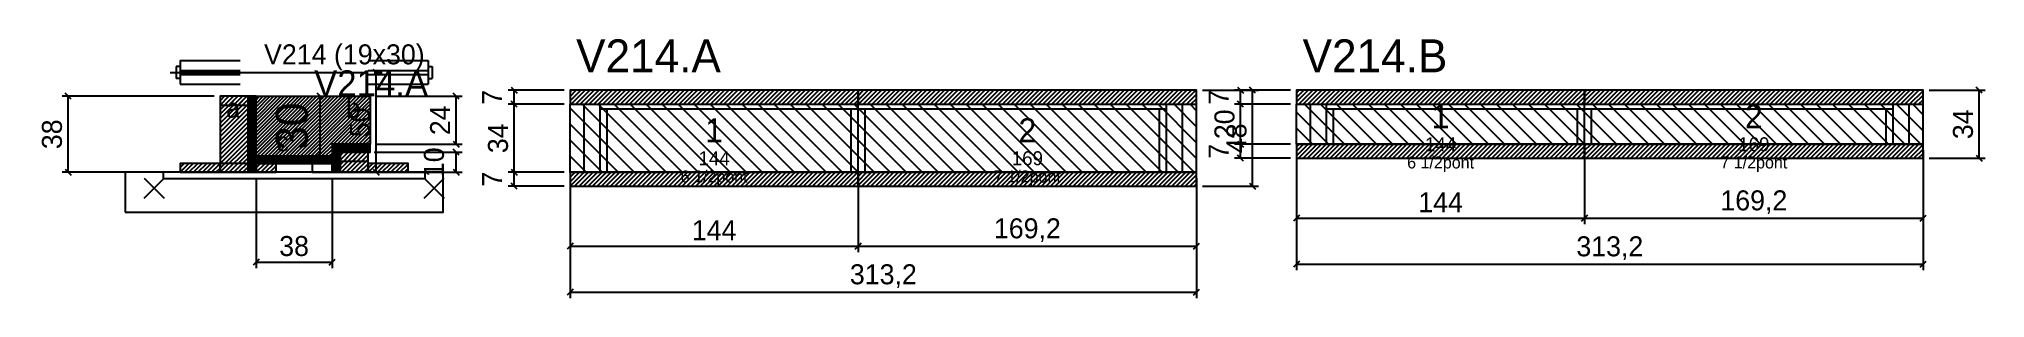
# Model space of a CAD drawing. Extents: x -69 to 904, y -97 to 33.
import ezdxf
from ezdxf.enums import TextEntityAlignment as Align

# ---------------------------------------------------------------- set-up
doc = ezdxf.new("R2010")
doc.units = 0
for name, color, linetype in [('5', 5, 'Continuous'), ('barrote', 126, 'Continuous'), ('CONCRETO', 251, 'Continuous'), ('COTA', 241, 'Continuous'), ('Cota Seção (2x)', 241, 'Continuous'), ('detalhes', 7, 'Continuous'), ('Hachura', 251, 'Continuous'), ('Madeira', 126, 'Continuous'), ('NOMENCLATURA', 7, 'Continuous'), ('Painéis', 200, 'Continuous'), ('presilha', 224, 'Continuous'), ('Reaproveitamento', 30, 'Continuous'), ('SARR_2.2x7', 40, 'Continuous'), ('SARR_3.5x7', 81, 'Continuous'), ('SCO-___-LAJ', 224, 'Continuous'), ('TENSOR', 224, 'Continuous'), ('texto', 7, 'Continuous'), ('Texto Seção', 7, 'Continuous')]:
    doc.layers.add(name, color=color, linetype=linetype)
doc.dimstyles.new('PAINEL', dxfattribs={"dimtxt": 10, "dimasz": 3, "dimexe": 3, "dimexo": 3, "dimgap": 3, "dimtad": 1, "dimblk": 'OBLIQUE', "dimblk1": 'OBLIQUE', "dimcen": 2.5, "dimclrd": 4, "dimclre": 4, "dimclrt": 240, "dimazin": 3, "dimtfac": 1, "dimtmove": 0, "dimatfit": 3})
doc.dimstyles.new('SECAO2X', dxfattribs={"dimtxt": 16, "dimasz": 3, "dimexe": 3, "dimexo": 3, "dimgap": 3, "dimtad": 1, "dimblk": 'OBLIQUE', "dimblk1": 'OBLIQUE', "dimcen": 2.5, "dimclrd": 4, "dimclre": 4, "dimclrt": 240, "dimazin": 3, "dimtfac": 1, "dimtmove": 0, "dimatfit": 3})

# ---------------------------------------------------------------- blocks, each defined once
blk = doc.blocks.new('_OBLIQUE')
at = {"color": 0, "linetype": 'BYBLOCK'}
blk.add_line((-0.5, -0.5), (0.5, 0.5), dxfattribs=at)

msp = doc.modelspace()

# ---------------------------------------------------------------- hatches: boundary and pattern name
at = {"layer": 'COTA'}
h = msp.add_hatch(dxfattribs=at)
h.set_pattern_fill('ANSI31', scale=0.4)
h.paths.add_polyline_path([(40, -26), (40, 4), (97, 4), (97, -20), (78, -20), (78, -26)])
h = msp.add_hatch(dxfattribs=at)
h.set_pattern_fill('ANSI31', scale=0.5)
h.paths.add_polyline_path([(197, 0), (341, 0), (341, 7), (197, 7)])
h = msp.add_hatch(dxfattribs=at)
h.set_pattern_fill('ANSI31', scale=0.5)
h.paths.add_polyline_path([(341, 0), (510.2, 0), (510.2, 7), (341, 7)])
h = msp.add_hatch(dxfattribs=at)
h.set_pattern_fill('ANSI31', scale=0.5)
h.paths.add_polyline_path([(560.2, 0), (704.2, 0), (704.2, 7), (560.2, 7)])
h = msp.add_hatch(dxfattribs=at)
h.set_pattern_fill('ANSI31', scale=0.5)
h.paths.add_polyline_path([(704.2, 0), (873.4, 0), (873.4, 7), (704.2, 7)])
h = msp.add_hatch(dxfattribs=at)
h.set_pattern_fill('ANSI31', scale=0.5)
h.paths.add_polyline_path([(560.2, -27), (704.2, -27), (704.2, -20), (560.2, -20)])
h = msp.add_hatch(dxfattribs=at)
h.set_pattern_fill('ANSI31', scale=0.5)
h.paths.add_polyline_path([(704.2, -27), (873.4, -27), (873.4, -20), (704.2, -20)])
h = msp.add_hatch(dxfattribs=at)
h.set_pattern_fill('ANSI31', scale=0.5)
h.paths.add_polyline_path([(197, -41), (341, -41), (341, -34), (197, -34)])
h = msp.add_hatch(dxfattribs=at)
h.set_pattern_fill('ANSI31', scale=0.5)
h.paths.add_polyline_path([(341, -41), (510.2, -41), (510.2, -34), (341, -34)])
at = {"layer": 'Hachura'}
h = msp.add_hatch(dxfattribs=at)
h.set_pattern_fill('ANSI31', scale=0.5)
h.paths.add_polyline_path([(22, -34), (36, -34), (36, 4), (22, 4)])
h = msp.add_hatch(dxfattribs=at)
h.set_pattern_fill('ANSI31', scale=0.5)
h.paths.add_polyline_path([(22, -0.4), (36, -0.4), (36, 4), (22, 4)])
h = msp.add_hatch(dxfattribs=at)
h.set_pattern_fill('SOLID')
h.paths.add_polyline_path([(36, -34), (40, -34), (40, 4), (36, 4)])
h = msp.add_hatch(dxfattribs=at)
h.set_pattern_fill('SOLID')
h.paths.add_polyline_path([(40, -29.6), (78, -29.6), (78, -26), (40, -26)])
h = msp.add_hatch(dxfattribs=at)
h.set_pattern_fill('SOLID')
h.paths.add_polyline_path([(78, -24), (97, -24), (97, -20), (78, -20)])
h = msp.add_hatch(dxfattribs=at)
h.set_pattern_fill('SOLID')
h.paths.add_polyline_path([(78, -34), (82, -34), (82, -24), (78, -24)])
h = msp.add_hatch(dxfattribs=at)
h.set_pattern_fill('ANSI31', scale=0.5)
h.paths.add_polyline_path([(82, -34), (96, -34), (96, -24), (82, -24)])
h = msp.add_hatch(dxfattribs=at)
h.set_pattern_fill('ANSI31', scale=0.5)
h.paths.add_polyline_path([(82, -28.4), (96, -28.4), (96, -24), (82, -24)])
h = msp.add_hatch(dxfattribs=at)
h.set_pattern_fill('ANSI31', scale=0.5)
h.paths.add_polyline_path([(2, -34), (22, -34), (22, -29.6), (2, -29.6)])
h = msp.add_hatch(dxfattribs=at)
h.set_pattern_fill('ANSI31', scale=0.5)
h.paths.add_polyline_path([(40, -34), (50, -34), (50, -29.6), (40, -29.6)])
h = msp.add_hatch(dxfattribs=at)
h.set_pattern_fill('ANSI31', scale=0.5)
h.paths.add_polyline_path([(96, -34), (116, -34), (116, -29.6), (96, -29.6)])

# ---------------------------------------------------------------- linework, layer by layer
for p, q in [((2, 22), (32, 22)), ((2, 22), (2, 10)), ((96, 22), (126, 22)), ((126, 22), (126, 10)), ((0, 19), (0, 13)), ((2, 19), (0, 19)), ((2, 13), (0, 13)), ((2, 17), (32, 17)), ((2, 15), (32, 15)), ((2, 10), (32, 10)), ((96, 17), (126, 17)), ((96, 15), (126, 15)), ((96, 10), (126, 10)), ((126, 19), (128, 19)), ((126, 13), (128, 13)), ((128, 19), (128, 13))]:
    msp.add_line(p, q)
at = {"layer": 'barrote'}
msp.add_lwpolyline([(-25.5, -54), (133.5, -54), (133.5, -34), (-25.5, -34)], close=True, dxfattribs=at)
at = {"layer": 'CONCRETO'}
msp.add_lwpolyline([(40, -26), (40, 4), (97, 4), (97, -20), (78, -20), (78, -26)], close=True, dxfattribs=at)
at = {"layer": 'Madeira'}
for points in [[(22, -34), (36, -34), (36, 4), (22, 4)], [(22, -0.4), (36, -0.4), (36, 4), (22, 4)], [(82, -34), (96, -34), (96, -24), (82, -24)], [(82, -28.4), (96, -28.4), (96, -24), (82, -24)], [(2, -34), (22, -34), (22, -29.6), (2, -29.6)], [(22, -34), (36, -34), (36, -29.6), (22, -29.6)], [(40, -34), (50, -34), (50, -29.6), (40, -29.6)], [(68, -34), (78, -34), (78, -29.6), (68, -29.6)], [(96, -34), (116, -34), (116, -29.6), (96, -29.6)]]:
    msp.add_lwpolyline(points, close=True, dxfattribs=at)
at = {"layer": 'Painéis'}
for p, q in [((197, 0), (341, 0)), ((197, -34), (197, 0)), ((341, -34), (341, 0)), ((341, -34), (341, 0)), ((341, 0), (510.2, 0)), ((341, -34), (341, 0)), ((510.2, -34), (510.2, 0)), ((560.2, 0), (704.2, 0)), ((560.2, -20), (560.2, 0)), ((704.2, -20), (704.2, 0)), ((704.2, -20), (704.2, 0)), ((704.2, 0), (873.4, 0)), ((704.2, -20), (704.2, 0)), ((873.4, -20), (873.4, 0)), ((560.2, -20), (704.2, -20)), ((704.2, -20), (873.4, -20)), ((197, -34), (341, -34)), ((341, -34), (510.2, -34))]:
    msp.add_line(p, q, dxfattribs=at)
for points in [[(36, -34), (40, -34), (40, 4), (36, 4)], [(40, -29.6), (78, -29.6), (78, -26), (40, -26)], [(78, -24), (97, -24), (97, -20), (78, -20)], [(78, -34), (82, -34), (82, -24), (78, -24)]]:
    msp.add_lwpolyline(points, close=True, dxfattribs=at)
at = {"layer": 'presilha'}
for p, q in [((-16, -47), (-6, -37)), ((-16, -37), (-6, -47)), ((124, -47), (134, -37)), ((124, -37), (134, -47))]:
    msp.add_line(p, q, dxfattribs=at)
at = {"layer": 'Reaproveitamento', "color": 30}
for p, q in [((237, -34), (203, 0)), ((245, -34), (211, 0)), ((253, -34), (219, 0)), ((261, -34), (227, 0)), ((269, -34), (235, 0)), ((277, -34), (243, 0)), ((285, -34), (251, 0)), ((293, -34), (259, 0)), ((301, -34), (267, 0)), ((309, -34), (275, 0)), ((317, -34), (283, 0)), ((325, -34), (291, 0)), ((333, -34), (299, 0)), ((341, -34), (307, 0)), ((341, -26), (315, 0)), ((341, -18), (323, 0)), ((341, -10), (331, 0)), ((341, -2), (339, 0)), ((381, -34), (347, 0)), ((389, -34), (355, 0)), ((397, -34), (363, 0)), ((405, -34), (371, 0)), ((413, -34), (379, 0)), ((421, -34), (387, 0)), ((429, -34), (395, 0)), ((437, -34), (403, 0)), ((445, -34), (411, 0)), ((453, -34), (419, 0)), ((461, -34), (427, 0)), ((469, -34), (435, 0)), ((477, -34), (443, 0)), ((485, -34), (451, 0)), ((493, -34), (459, 0)), ((501, -34), (467, 0)), ((509, -34), (475, 0)), ((510.2, -27.2), (483, 0)), ((510.2, -19.2), (491, 0)), ((510.2, -11.2), (499, 0)), ((510.2, -3.2), (507, 0)), ((584.2, -20), (564.2, 0)), ((592.2, -20), (572.2, 0)), ((600.2, -20), (580.2, 0)), ((608.2, -20), (588.2, 0)), ((616.2, -20), (596.2, 0)), ((624.2, -20), (604.2, 0)), ((632.2, -20), (612.2, 0)), ((640.2, -20), (620.2, 0)), ((648.2, -20), (628.2, 0)), ((656.2, -20), (636.2, 0)), ((664.2, -20), (644.2, 0)), ((672.2, -20), (652.2, 0)), ((680.2, -20), (660.2, 0)), ((688.2, -20), (668.2, 0)), ((696.2, -20), (676.2, 0)), ((704.2, -20), (684.2, 0)), ((704.2, -12), (692.2, 0)), ((704.2, -4), (700.2, 0)), ((728.2, -20), (708.2, 0)), ((736.2, -20), (716.2, 0)), ((744.2, -20), (724.2, 0)), ((752.2, -20), (732.2, 0)), ((760.2, -20), (740.2, 0)), ((768.2, -20), (748.2, 0)), ((776.2, -20), (756.2, 0)), ((784.2, -20), (764.2, 0)), ((792.2, -20), (772.2, 0)), ((800.2, -20), (780.2, 0)), ((808.2, -20), (788.2, 0)), ((816.2, -20), (796.2, 0)), ((824.2, -20), (804.2, 0)), ((832.2, -20), (812.2, 0)), ((840.2, -20), (820.2, 0)), ((848.2, -20), (828.2, 0)), ((856.2, -20), (836.2, 0)), ((864.2, -20), (844.2, 0)), ((872.2, -20), (852.2, 0)), ((873.4, -13.2), (860.2, 0)), ((873.4, -5.2), (868.2, 0)), ((229, -34), (197, -2)), ((373, -34), (341, -2)), ((576.2, -20), (560.2, -4)), ((720.2, -20), (704.2, -4)), ((221, -34), (197, -10)), ((213, -34), (197, -18)), ((365, -34), (341, -10)), ((357, -34), (341, -18)), ((568.2, -20), (560.2, -12)), ((712.2, -20), (704.2, -12)), ((205, -34), (197, -26)), ((349, -34), (341, -26)), ((560.2, -20), (560.2, -20)), ((704.2, -20), (704.2, -20)), ((197, -34), (197, -34)), ((341, -34), (341, -34))]:
    msp.add_line(p, q, dxfattribs=at)
at = {"layer": 'SARR_2.2x7'}
for p, q in [((204, -34), (204, 0)), ((503.2, -34), (503.2, 0)), ((567.2, -20), (567.2, 0)), ((866.4, -20), (866.4, 0)), ((212, -2.2), (341, -2.2)), ((341, -2.2), (495.2, -2.2)), ((575.2, -2.2), (704.2, -2.2)), ((704.2, -2.2), (858.4, -2.2))]:
    msp.add_line(p, q, dxfattribs=at)
at = {"layer": 'SARR_3.5x7'}
for p, q in [((212, -34), (212, 0)), ((341, -34), (341, 0)), ((341, -34), (341, 0)), ((495.2, -34), (495.2, 0)), ((575.2, -20), (575.2, 0)), ((704.2, -20), (704.2, 0)), ((704.2, -20), (704.2, 0)), ((858.4, -20), (858.4, 0)), ((215.5, -34), (215.5, -2.2)), ((337.5, -34), (337.5, -2.2)), ((344.5, -34), (344.5, -2.2)), ((491.7, -34), (491.7, -2.2)), ((578.7, -20), (578.7, -2.2)), ((700.7, -20), (700.7, -2.2)), ((707.7, -20), (707.7, -2.2)), ((854.9, -20), (854.9, -2.2)), ((575.2, -20), (578.7, -20)), ((700.7, -20), (704.2, -20)), ((704.2, -20), (707.7, -20)), ((854.9, -20), (858.4, -20)), ((212, -34), (215.5, -34)), ((337.5, -34), (341, -34)), ((341, -34), (344.5, -34)), ((491.7, -34), (495.2, -34))]:
    msp.add_line(p, q, dxfattribs=at)
at = {"layer": 'SCO-___-LAJ'}
for points in [[(197, 0), (341, 0), (341, 7), (197, 7)], [(341, 0), (510.2, 0), (510.2, 7), (341, 7)], [(560.2, 0), (704.2, 0), (704.2, 7), (560.2, 7)], [(704.2, 0), (873.4, 0), (873.4, 7), (704.2, 7)], [(560.2, -27), (704.2, -27), (704.2, -20), (560.2, -20)], [(704.2, -27), (873.4, -27), (873.4, -20), (704.2, -20)], [(-6.5, -37.2), (124.5, -37.2), (124.5, -34), (-6.5, -34)], [(197, -41), (341, -41), (341, -34), (197, -34)], [(341, -41), (510.2, -41), (510.2, -34), (341, -34)]]:
    msp.add_lwpolyline(points, close=True, dxfattribs=at)
at = {"layer": 'TENSOR'}
msp.add_line((-3, 16), (95, 16), dxfattribs=at)

# ---------------------------------------------------------------- texts
at = {"layer": '5'}
for s, height, p in [('1', 12, (632.2, -6)), ('2', 12, (788.8, -6)), ('1', 12, (269, -13)), ('2', 12, (425.6, -13)), ('144', 7, (632.2, -20)), ('169', 7, (788.8, -20)), ('144', 7, (269, -27)), ('169', 7, (425.6, -27))]:
    msp.add_text(s, height=height, dxfattribs=at).set_placement(p, align=Align.MIDDLE_CENTER)
at = {"layer": 'detalhes'}
for s, p in [('a', (25, -6.7)), ('b', (85, -6.7)), ('c', (50, -23.5))]:
    msp.add_text(s, height=9.6, dxfattribs=at).set_placement(p)
at = {"layer": 'NOMENCLATURA'}
for s, p in [('V214.A', (200, 16)), ('V214.B', (563.2, 16))]:
    msp.add_text(s, height=16.5, dxfattribs=at).set_placement(p)
at = {"layer": 'texto', "char_height": 6, "attachment_point": 5}
for s, insert in [('6 1/2pont', (632.2, -30)), ('7 1/2pont', (788.8, -30)), ('6 1/2pont', (269, -37)), ('7 1/2pont', (425.6, -37))]:
    msp.add_mtext(s, dxfattribs=dict(at, insert=insert))
at = {"layer": 'Texto Seção'}
for s, height, p in [('V214 (19x30)', 10, (44, 20)), ('V214.A', 13, (69, 4))]:
    msp.add_text(s, height=height, dxfattribs=at).set_placement(p)

# ---------------------------------------------------------------- dimensions: what is measured, and where the dimension line sits
at = {"layer": 'COTA'}
for base, p1, p2 in [((100, -34), (96, -34), (96, 16)), ((-54, -34), (2, -34), (22, 4)), ((140, -20), (97, -20), (97, 4)), ((169, 0), (197, 0), (197, 7)), ((169, -34), (197, -34), (197, 0)), ((538.2, -41), (510.2, -41), (510.2, 7)), ((532.2, 0), (560.2, 0), (560.2, 7)), ((532.2, -20), (560.2, -20), (560.2, 0)), ((901.4, -27), (873.4, -27), (873.4, 7)), ((532.2, -27), (560.2, -27), (560.2, -20)), ((140, -34), (96, -34), (96, -24)), ((169, -41), (197, -41), (197, -34))]:
    msp.add_linear_dim(base=base, p1=p1, p2=p2, angle=90, dimstyle='PAINEL', dxfattribs=at).render()
for base, p1, p2 in [((560.2, -57), (560.2, -20), (704.2, -20)), ((560.2, -80), (560.2, -20), (873.4, -20)), ((704.2, -57), (704.2, -20), (873.4, -20)), ((40, -79), (40, -34), (78, -34)), ((197, -71), (197, -34), (341, -34)), ((197, -94), (197, -34), (510.2, -34)), ((341, -71), (341, -34), (510.2, -34))]:
    msp.add_linear_dim(base=base, p1=p1, p2=p2, dimstyle='PAINEL', dxfattribs=at).render()
at = {"layer": 'Cota Seção (2x)'}
msp.add_linear_dim(base=(72, -26), p1=(40, -26), p2=(40, 4), angle=90, dimstyle='SECAO2X', dxfattribs=at).render()

doc.saveas('drawing.dxf')
